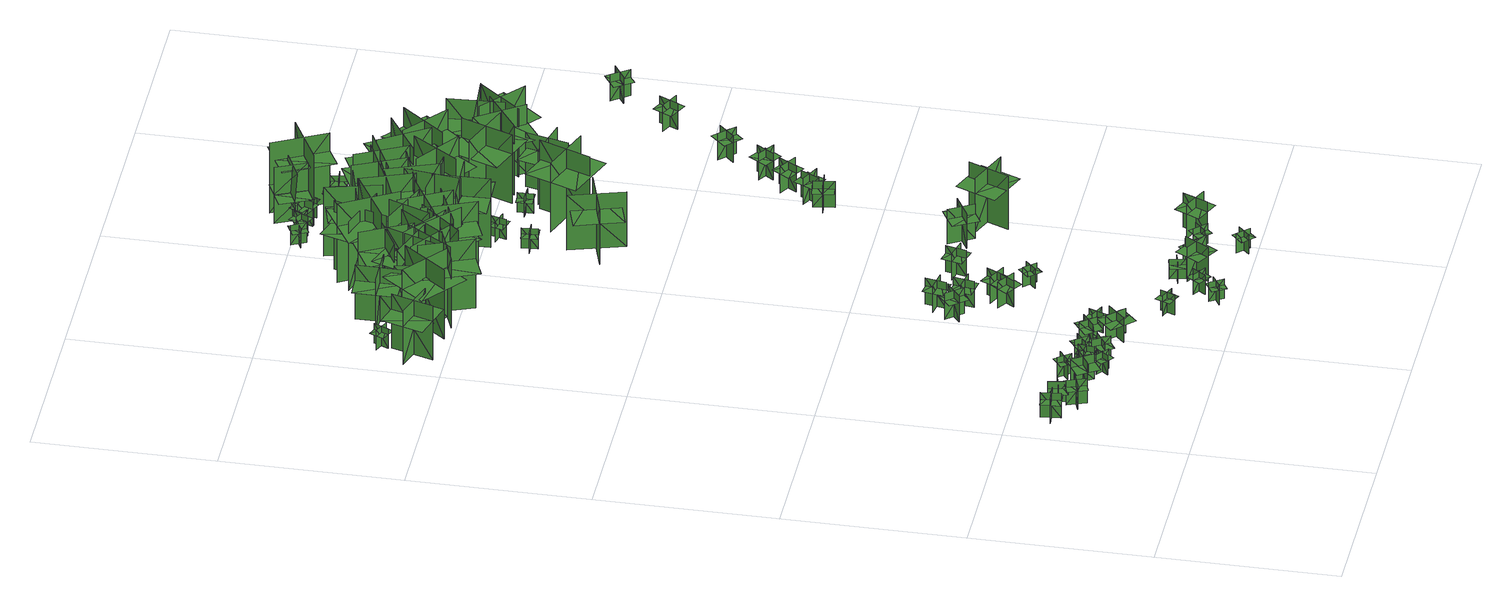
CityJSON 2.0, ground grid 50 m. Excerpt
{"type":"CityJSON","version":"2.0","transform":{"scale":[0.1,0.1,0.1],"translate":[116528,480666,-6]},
"CityObjects":{
"tree1":{"type":"SolitaryVegetationObject","geometry":[{"type":"MultiSurface","lod":"1","boundaries":[[[0,1,2]],[[0,2,3]],[[4,5,6]],[[4,6,7]],[[8,9,10]],[[8,10,11]],[[8,11,12]],[[8,12,13]]]}]},
"tree2":{"type":"SolitaryVegetationObject","geometry":[{"type":"MultiSurface","lod":"1","boundaries":[[[14,15,16]],[[14,16,17]],[[18,19,20]],[[18,20,21]],[[22,23,24]],[[22,24,25]],[[22,25,26]],[[22,26,27]]]}]},
"tree3":{"type":"SolitaryVegetationObject","geometry":[{"type":"MultiSurface","lod":"1","boundaries":[[[28,29,30]],[[28,30,31]],[[32,33,34]],[[32,34,35]],[[36,37,38]],[[36,38,39]],[[36,39,40]],[[36,40,41]]]}]},
"tree4":{"type":"SolitaryVegetationObject","geometry":[{"type":"MultiSurface","lod":"1","boundaries":[[[42,43,44]],[[42,44,45]],[[46,47,48]],[[46,48,49]],[[50,51,52]],[[50,52,53]],[[50,53,54]],[[50,54,55]]]}]},
"tree5":{"type":"SolitaryVegetationObject","geometry":[{"type":"MultiSurface","lod":"1","boundaries":[[[56,57,58]],[[56,58,59]],[[60,61,62]],[[60,62,63]],[[64,65,66]],[[64,66,67]],[[64,67,68]],[[64,68,69]]]}]},
"tree6":{"type":"SolitaryVegetationObject","geometry":[{"type":"MultiSurface","lod":"1","boundaries":[[[70,71,72]],[[70,72,73]],[[74,75,76]],[[74,76,77]],[[78,79,80]],[[78,80,81]],[[78,81,82]],[[78,82,83]]]}]},
"tree7":{"type":"SolitaryVegetationObject","geometry":[{"type":"MultiSurface","lod":"1","boundaries":[[[84,85,86]],[[84,86,87]],[[88,89,90]],[[88,90,91]],[[92,93,94]],[[92,94,95]],[[92,95,96]],[[92,96,97]]]}]},
"tree8":{"type":"SolitaryVegetationObject","geometry":[{"type":"MultiSurface","lod":"1","boundaries":[[[98,99,100]],[[98,100,101]],[[102,103,104]],[[102,104,105]],[[106,107,108]],[[106,108,109]],[[106,109,110]],[[106,110,111]]]}]},
"tree9":{"type":"SolitaryVegetationObject","geometry":[{"type":"MultiSurface","lod":"1","boundaries":[[[112,113,114]],[[112,114,115]],[[116,117,118]],[[116,118,119]],[[120,121,122]],[[120,122,123]],[[120,123,124]],[[120,124,125]]]}]},
"tree10":{"type":"SolitaryVegetationObject","geometry":[{"type":"MultiSurface","lod":"1","boundaries":[[[126,127,128]],[[126,128,129]],[[130,131,132]],[[130,132,133]],[[134,135,136]],[[134,136,137]],[[134,137,138]],[[134,138,139]]]}]},
"tree11":{"type":"SolitaryVegetationObject","geometry":[{"type":"MultiSurface","lod":"1","boundaries":[[[140,141,142]],[[140,142,143]],[[144,145,146]],[[144,146,147]],[[148,149,150]],[[148,150,151]],[[148,151,152]],[[148,152,153]]]}]},
"tree12":{"type":"SolitaryVegetationObject","geometry":[{"type":"MultiSurface","lod":"1","boundaries":[[[154,155,156]],[[154,156,157]],[[158,159,160]],[[158,160,161]],[[162,163,164]],[[162,164,165]],[[162,165,166]],[[162,166,167]]]}]},
"tree13":{"type":"SolitaryVegetationObject","geometry":[{"type":"MultiSurface","lod":"1","boundaries":[[[168,169,170]],[[168,170,171]],[[172,173,174]],[[172,174,175]],[[176,177,178]],[[176,178,179]],[[176,179,180]],[[176,180,181]]]}]},
"tree14":{"type":"SolitaryVegetationObject","geometry":[{"type":"MultiSurface","lod":"1","boundaries":[[[182,183,184]],[[182,184,185]],[[186,187,188]],[[186,188,189]],[[190,191,192]],[[190,192,193]],[[190,193,194]],[[190,194,195]]]}]},
"tree15":{"type":"SolitaryVegetationObject","geometry":[{"type":"MultiSurface","lod":"1","boundaries":[[[196,197,198]],[[196,198,199]],[[200,201,202]],[[200,202,203]],[[204,205,206]],[[204,206,207]],[[204,207,208]],[[204,208,209]]]}]},
"tree16":{"type":"SolitaryVegetationObject","geometry":[{"type":"MultiSurface","lod":"1","boundaries":[[[210,211,212]],[[210,212,213]],[[214,215,216]],[[214,216,217]],[[218,219,220]],[[218,220,221]],[[218,221,222]],[[218,222,223]]]}]},
"tree17":{"type":"SolitaryVegetationObject","geometry":[{"type":"MultiSurface","lod":"1","boundaries":[[[224,225,226]],[[224,226,227]],[[228,229,230]],[[228,230,231]],[[232,233,234]],[[232,234,235]],[[232,235,236]],[[232,236,237]]]}]},
"tree18":{"type":"SolitaryVegetationObject","geometry":[{"type":"MultiSurface","lod":"1","boundaries":[[[238,239,240]],[[238,240,241]],[[242,243,244]],[[242,244,245]],[[246,247,248]],[[246,248,249]],[[246,249,250]],[[246,250,251]]]}]},
"tree19":{"type":"SolitaryVegetationObject","geometry":[{"type":"MultiSurface","lod":"1","boundaries":[[[252,253,254]],[[252,254,255]],[[256,257,258]],[[256,258,259]],[[260,261,262]],[[260,262,263]],[[260,263,264]],[[260,264,265]]]}]},
"tree20":{"type":"SolitaryVegetationObject","geometry":[{"type":"MultiSurface","lod":"1","boundaries":[[[266,267,268]],[[266,268,269]],[[270,271,272]],[[270,272,273]],[[274,275,276]],[[274,276,277]],[[274,277,278]],[[274,278,279]]]}]},
"tree21":{"type":"SolitaryVegetationObject","geometry":[{"type":"MultiSurface","lod":"1","boundaries":[[[280,281,282]],[[280,282,283]],[[284,285,286]],[[284,286,287]],[[288,289,290]],[[288,290,291]],[[288,291,292]],[[288,292,293]]]}]},
"tree22":{"type":"SolitaryVegetationObject","geometry":[{"type":"MultiSurface","lod":"1","boundaries":[[[294,295,296]],[[294,296,297]],[[298,299,300]],[[298,300,301]],[[302,303,304]],[[302,304,305]],[[302,305,306]],[[302,306,307]]]}]},
"tree23":{"type":"SolitaryVegetationObject","geometry":[{"type":"MultiSurface","lod":"1","boundaries":[[[308,309,310]],[[308,310,311]],[[312,313,314]],[[312,314,315]],[[316,317,318]],[[316,318,319]],[[316,319,320]],[[316,320,321]]]}]},
"tree24":{"type":"SolitaryVegetationObject","geometry":[{"type":"MultiSurface","lod":"1","boundaries":[[[322,323,324]],[[322,324,325]],[[326,327,328]],[[326,328,329]],[[330,331,332]],[[330,332,333]],[[330,333,334]],[[330,334,335]]]}]},
"tree25":{"type":"SolitaryVegetationObject","geometry":[{"type":"MultiSurface","lod":"1","boundaries":[[[336,337,338]],[[336,338,339]],[[340,341,342]],[[340,342,343]],[[344,345,346]],[[344,346,347]],[[344,347,348]],[[344,348,349]]]}]},
"tree26":{"type":"SolitaryVegetationObject","geometry":[{"type":"MultiSurface","lod":"1","boundaries":[[[350,351,352]],[[350,352,353]],[[354,355,356]],[[354,356,357]],[[358,359,360]],[[358,360,361]],[[358,361,362]],[[358,362,363]]]}]},
"tree27":{"type":"SolitaryVegetationObject","geometry":[{"type":"MultiSurface","lod":"1","boundaries":[[[364,365,366]],[[364,366,367]],[[368,369,370]],[[368,370,371]],[[372,373,374]],[[372,374,375]],[[372,375,376]],[[372,376,377]]]}]},
"tree28":{"type":"SolitaryVegetationObject","geometry":[{"type":"MultiSurface","lod":"1","boundaries":[[[378,379,380]],[[378,380,381]],[[382,383,384]],[[382,384,385]],[[386,387,388]],[[386,388,389]],[[386,389,390]],[[386,390,391]]]}]},
"tree29":{"type":"SolitaryVegetationObject","geometry":[{"type":"MultiSurface","lod":"1","boundaries":[[[392,393,394]],[[392,394,395]],[[396,397,398]],[[396,398,399]],[[400,401,402]],[[400,402,403]],[[400,403,404]],[[400,404,405]]]}]},
"tree30":{"type":"SolitaryVegetationObject","geometry":[{"type":"MultiSurface","lod":"1","boundaries":[[[406,407,408]],[[406,408,409]],[[410,411,412]],[[410,412,413]],[[414,415,416]],[[414,416,417]],[[414,417,418]],[[414,418,419]]]}]},
"tree31":{"type":"SolitaryVegetationObject","geometry":[{"type":"MultiSurface","lod":"1","boundaries":[[[420,421,422]],[[420,422,423]],[[424,425,426]],[[424,426,427]],[[428,429,430]],[[428,430,431]],[[428,431,432]],[[428,432,433]]]}]},
"tree32":{"type":"SolitaryVegetationObject","geometry":[{"type":"MultiSurface","lod":"1","boundaries":[[[434,435,436]],[[434,436,437]],[[438,439,440]],[[438,440,441]],[[442,443,444]],[[442,444,445]],[[442,445,446]],[[442,446,447]]]}]},
"tree33":{"type":"SolitaryVegetationObject","geometry":[{"type":"MultiSurface","lod":"1","boundaries":[[[448,449,450]],[[448,450,451]],[[452,453,454]],[[452,454,455]],[[456,457,458]],[[456,458,459]],[[456,459,460]],[[456,460,461]]]}]},
"tree34":{"type":"SolitaryVegetationObject","geometry":[{"type":"MultiSurface","lod":"1","boundaries":[[[462,463,464]],[[462,464,465]],[[466,467,468]],[[466,468,469]],[[470,471,472]],[[470,472,473]],[[470,473,474]],[[470,474,475]]]}]},
"tree35":{"type":"SolitaryVegetationObject","geometry":[{"type":"MultiSurface","lod":"1","boundaries":[[[476,477,478]],[[476,478,479]],[[480,481,482]],[[480,482,483]],[[484,485,486]],[[484,486,487]],[[484,487,488]],[[484,488,489]]]}]},
"tree36":{"type":"SolitaryVegetationObject","geometry":[{"type":"MultiSurface","lod":"1","boundaries":[[[490,491,492]],[[490,492,493]],[[494,495,496]],[[494,496,497]],[[498,499,500]],[[498,500,501]],[[498,501,502]],[[498,502,503]]]}]},
"tree37":{"type":"SolitaryVegetationObject","geometry":[{"type":"MultiSurface","lod":"1","boundaries":[[[504,505,506]],[[504,506,507]],[[508,509,510]],[[508,510,511]],[[512,513,514]],[[512,514,515]],[[512,515,516]],[[512,516,517]]]}]},
"tree38":{"type":"SolitaryVegetationObject","geometry":[{"type":"MultiSurface","lod":"1","boundaries":[[[518,519,520]],[[518,520,521]],[[522,523,524]],[[522,524,525]],[[526,527,528]],[[526,528,529]],[[526,529,530]],[[526,530,531]]]}]},
"tree39":{"type":"SolitaryVegetationObject","geometry":[{"type":"MultiSurface","lod":"1","boundaries":[[[532,533,534]],[[532,534,535]],[[536,537,538]],[[536,538,539]],[[540,541,542]],[[540,542,543]],[[540,543,544]],[[540,544,545]]]}]},
"tree40":{"type":"SolitaryVegetationObject","geometry":[{"type":"MultiSurface","lod":"1","boundaries":[[[546,547,548]],[[546,548,549]],[[550,551,552]],[[550,552,553]],[[554,555,556]],[[554,556,557]],[[554,557,558]],[[554,558,559]]]}]},
"tree41":{"type":"SolitaryVegetationObject","geometry":[{"type":"MultiSurface","lod":"1","boundaries":[[[560,561,562]],[[560,562,563]],[[564,565,566]],[[564,566,567]],[[568,569,570]],[[568,570,571]],[[568,571,572]],[[568,572,573]]]}]},
"tree42":{"type":"SolitaryVegetationObject","geometry":[{"type":"MultiSurface","lod":"1","boundaries":[[[574,575,576]],[[574,576,577]],[[578,579,580]],[[578,580,581]],[[582,583,584]],[[582,584,585]],[[582,585,586]],[[582,586,587]]]}]},
"tree43":{"type":"SolitaryVegetationObject","geometry":[{"type":"MultiSurface","lod":"1","boundaries":[[[588,589,590]],[[588,590,591]],[[592,593,594]],[[592,594,595]],[[596,597,598]],[[596,598,599]],[[596,599,600]],[[596,600,601]]]}]},
"tree44":{"type":"SolitaryVegetationObject","geometry":[{"type":"MultiSurface","lod":"1","boundaries":[[[602,603,604]],[[602,604,605]],[[606,607,608]],[[606,608,609]],[[610,611,612]],[[610,612,613]],[[610,613,614]],[[610,614,615]]]}]},
"tree45":{"type":"SolitaryVegetationObject","geometry":[{"type":"MultiSurface","lod":"1","boundaries":[[[616,617,618]],[[616,618,619]],[[620,621,622]],[[620,622,623]],[[624,625,626]],[[624,626,627]],[[624,627,628]],[[624,628,629]]]}]},
"tree46":{"type":"SolitaryVegetationObject","geometry":[{"type":"MultiSurface","lod":"1","boundaries":[[[630,631,632]],[[630,632,633]],[[634,635,636]],[[634,636,637]],[[638,639,640]],[[638,640,641]],[[638,641,642]],[[638,642,643]]]}]},
"tree47":{"type":"SolitaryVegetationObject","geometry":[{"type":"MultiSurface","lod":"1","boundaries":[[[644,645,646]],[[644,646,647]],[[648,649,650]],[[648,650,651]],[[652,653,654]],[[652,654,655]],[[652,655,656]],[[652,656,657]]]}]},
"tree48":{"type":"SolitaryVegetationObject","geometry":[{"type":"MultiSurface","lod":"1","boundaries":[[[658,659,660]],[[658,660,661]],[[662,663,664]],[[662,664,665]],[[666,667,668]],[[666,668,669]],[[666,669,670]],[[666,670,671]]]}]},
"tree49":{"type":"SolitaryVegetationObject","geometry":[{"type":"MultiSurface","lod":"1","boundaries":[[[672,673,674]],[[672,674,675]],[[676,677,678]],[[676,678,679]],[[680,681,682]],[[680,682,683]],[[680,683,684]],[[680,684,685]]]}]},
"tree50":{"type":"SolitaryVegetationObject","geometry":[{"type":"MultiSurface","lod":"1","boundaries":[[[686,687,688]],[[686,688,689]],[[690,691,692]],[[690,692,693]],[[694,695,696]],[[694,696,697]],[[694,697,698]],[[694,698,699]]]}]},
"tree51":{"type":"SolitaryVegetationObject","geometry":[{"type":"MultiSurface","lod":"1","boundaries":[[[700,701,702]],[[700,702,703]],[[704,705,706]],[[704,706,707]],[[708,709,710]],[[708,710,711]],[[708,711,712]],[[708,712,713]]]}]},
"tree52":{"type":"SolitaryVegetationObject","geometry":[{"type":"MultiSurface","lod":"1","boundaries":[[[714,715,716]],[[714,716,717]],[[718,719,720]],[[718,720,721]],[[722,723,724]],[[722,724,725]],[[722,725,726]],[[722,726,727]]]}]},
"tree53":{"type":"SolitaryVegetationObject","geometry":[{"type":"MultiSurface","lod":"1","boundaries":[[[728,729,730]],[[728,730,731]],[[732,733,734]],[[732,734,735]],[[736,737,738]],[[736,738,739]],[[736,739,740]],[[736,740,741]]]}]},
"tree54":{"type":"SolitaryVegetationObject","geometry":[{"type":"MultiSurface","lod":"1","boundaries":[[[742,743,744]],[[742,744,745]],[[746,747,748]],[[746,748,749]],[[750,751,752]],[[750,752,753]],[[750,753,754]],[[750,754,755]]]}]},
"tree55":{"type":"SolitaryVegetationObject","geometry":[{"type":"MultiSurface","lod":"1","boundaries":[[[756,757,758]],[[756,758,759]],[[760,761,762]],[[760,762,763]],[[764,765,766]],[[764,766,767]],[[764,767,768]],[[764,768,769]]]}]},
"tree56":{"type":"SolitaryVegetationObject","geometry":[{"type":"MultiSurface","lod":"1","boundaries":[[[770,771,772]],[[770,772,773]],[[774,775,776]],[[774,776,777]],[[778,779,780]],[[778,780,781]],[[778,781,782]],[[778,782,783]]]}]},
"tree57":{"type":"SolitaryVegetationObject","geometry":[{"type":"MultiSurface","lod":"1","boundaries":[[[784,785,786]],[[784,786,787]],[[788,789,790]],[[788,790,791]],[[792,793,794]],[[792,794,795]],[[792,795,796]],[[792,796,797]]]}]},
"tree58":{"type":"SolitaryVegetationObject","geometry":[{"type":"MultiSurface","lod":"1","boundaries":[[[798,799,800]],[[798,800,801]],[[802,803,804]],[[802,804,805]],[[806,807,808]],[[806,808,809]],[[806,809,810]],[[806,810,811]]]}]},
"tree59":{"type":"SolitaryVegetationObject","geometry":[{"type":"MultiSurface","lod":"1","boundaries":[[[812,813,814]],[[812,814,815]],[[816,817,818]],[[816,818,819]],[[820,821,822]],[[820,822,823]],[[820,823,824]],[[820,824,825]]]}]},
"tree60":{"type":"SolitaryVegetationObject","geometry":[{"type":"MultiSurface","lod":"1","boundaries":[[[826,827,828]],[[826,828,829]],[[830,831,832]],[[830,832,833]],[[834,835,836]],[[834,836,837]],[[834,837,838]],[[834,838,839]]]}]},
"tree61":{"type":"SolitaryVegetationObject","geometry":[{"type":"MultiSurface","lod":"1","boundaries":[[[840,841,842]],[[840,842,843]],[[844,845,846]],[[844,846,847]],[[848,849,850]],[[848,850,851]],[[848,851,852]],[[848,852,853]]]}]},
"tree62":{"type":"SolitaryVegetationObject","geometry":[{"type":"MultiSurface","lod":"1","boundaries":[[[854,855,856]],[[854,856,857]],[[858,859,860]],[[858,860,861]],[[862,863,864]],[[862,864,865]],[[862,865,866]],[[862,866,867]]]}]},
"tree63":{"type":"SolitaryVegetationObject","geometry":[{"type":"MultiSurface","lod":"1","boundaries":[[[868,869,870]],[[868,870,871]],[[872,873,874]],[[872,874,875]],[[876,877,878]],[[876,878,879]],[[876,879,880]],[[876,880,881]]]}]},
"tree64":{"type":"SolitaryVegetationObject","geometry":[{"type":"MultiSurface","lod":"1","boundaries":[[[882,883,884]],[[882,884,885]],[[886,887,888]],[[886,888,889]],[[890,891,892]],[[890,892,893]],[[890,893,894]],[[890,894,895]]]}]},
"tree65":{"type":"SolitaryVegetationObject","geometry":[{"type":"MultiSurface","lod":"1","boundaries":[[[896,897,898]],[[896,898,899]],[[900,901,902]],[[900,902,903]],[[904,905,906]],[[904,906,907]],[[904,907,908]],[[904,908,909]]]}]},
"tree66":{"type":"SolitaryVegetationObject","geometry":[{"type":"MultiSurface","lod":"1","boundaries":[[[910,911,912]],[[910,912,913]],[[914,915,916]],[[914,916,917]],[[918,919,920]],[[918,920,921]],[[918,921,922]],[[918,922,923]]]}]},
"tree67":{"type":"SolitaryVegetationObject","geometry":[{"type":"MultiSurface","lod":"1","boundaries":[[[924,925,926]],[[924,926,927]],[[928,929,930]],[[928,930,931]],[[932,933,934]],[[932,934,935]],[[932,935,936]],[[932,936,937]]]}]},
"tree68":{"type":"SolitaryVegetationObject","geometry":[{"type":"MultiSurface","lod":"1","boundaries":[[[938,939,940]],[[938,940,941]],[[942,943,944]],[[942,944,945]],[[946,947,943]],[[946,943,942]],[[948,949,939]],[[948,939,938]],[[938,939,950]],[[938,950,951]],[[938,952,953]],[[938,953,939]]]}]},
"tree69":{"type":"SolitaryVegetationObject","geometry":[{"type":"MultiSurface","lod":"1","boundaries":[[[954,955,956]],[[954,956,957]],[[958,959,960]],[[958,960,961]],[[962,963,964]],[[962,964,965]],[[962,965,966]],[[962,966,967]]]}]},
"tree70":{"type":"SolitaryVegetationObject","geometry":[{"type":"MultiSurface","lod":"1","boundaries":[[[968,969,970]],[[968,970,971]],[[972,973,974]],[[972,974,975]],[[976,977,978]],[[976,978,979]],[[976,979,980]],[[976,980,981]]]}]},
"tree71":{"type":"SolitaryVegetationObject","geometry":[{"type":"MultiSurface","lod":"1","boundaries":[[[982,983,984]],[[982,984,985]],[[986,987,988]],[[986,988,989]],[[990,991,987]],[[990,987,986]],[[992,993,983]],[[992,983,982]],[[982,983,994]],[[982,994,995]],[[982,996,997]],[[982,997,983]]]}]},
"tree72":{"type":"SolitaryVegetationObject","geometry":[{"type":"MultiSurface","lod":"1","boundaries":[[[998,999,1000]],[[998,1000,1001]],[[1002,1003,1004]],[[1002,1004,1005]],[[1006,1007,1008]],[[1006,1008,1009]],[[1006,1009,1010]],[[1006,1010,1011]]]}]},
"tree73":{"type":"SolitaryVegetationObject","geometry":[{"type":"MultiSurface","lod":"1","boundaries":[[[1012,1013,1014]],[[1012,1014,1015]],[[1016,1017,1018]],[[1016,1018,1019]],[[1020,1021,1022]],[[1020,1022,1023]],[[1020,1023,1024]],[[1020,1024,1025]]]}]},
"tree74":{"type":"SolitaryVegetationObject","geometry":[{"type":"MultiSurface","lod":"1","boundaries":[[[1026,1027,1028]],[[1026,1028,1029]],[[1030,1031,1032]],[[1030,1032,1033]],[[1034,1035,1036]],[[1034,1036,1037]],[[1034,1037,1038]],[[1034,1038,1039]]]}]},
"tree75":{"type":"SolitaryVegetationObject","geometry":[{"type":"MultiSurface","lod":"1","boundaries":[[[1040,1041,1042]],[[1040,1042,1043]],[[1044,1045,1046]],[[1044,1046,1047]],[[1048,1049,1050]],[[1048,1050,1051]],[[1048,1051,1052]],[[1048,1052,1053]]]}]},
"tree76":{"type":"SolitaryVegetationObject","geometry":[{"type":"MultiSurface","lod":"1","boundaries":[[[1054,1055,1056]],[[1054,1056,1057]],[[1058,1059,1060]],[[1058,1060,1061]],[[1062,1063,1064]],[[1062,1064,1065]],[[1062,1066,1067]],[[1062,1067,1063]]]}]},
"tree77":{"type":"SolitaryVegetationObject","geometry":[{"type":"MultiSurface","lod":"1","boundaries":[[[1068,1069,1070]],[[1068,1070,1071]],[[1072,1073,1074]],[[1072,1074,1075]],[[1076,1077,1078]],[[1076,1078,1079]],[[1076,1079,1080]],[[1076,1080,1081]]]}]},
"tree78":{"type":"SolitaryVegetationObject","geometry":[{"type":"MultiSurface","lod":"1","boundaries":[[[1082,1083,1084]],[[1082,1084,1085]],[[1086,1087,1088]],[[1086,1088,1089]],[[1090,1091,1092]],[[1090,1092,1093]],[[1090,1093,1094]],[[1090,1094,1095]]]}]},
"tree79":{"type":"SolitaryVegetationObject","geometry":[{"type":"MultiSurface","lod":"1","boundaries":[[[1096,1097,1098]],[[1096,1098,1099]],[[1100,1101,1102]],[[1100,1102,1103]],[[1104,1105,1106]],[[1104,1106,1107]],[[1104,1107,1108]],[[1104,1108,1109]]]}]},
"tree80":{"type":"SolitaryVegetationObject","geometry":[{"type":"MultiSurface","lod":"1","boundaries":[[[1110,1111,1112]],[[1110,1112,1113]],[[1114,1115,1116]],[[1114,1116,1117]],[[1118,1119,1120]],[[1118,1120,1121]],[[1118,1121,1122]],[[1118,1122,1123]]]}]},
"tree81":{"type":"SolitaryVegetationObject","geometry":[{"type":"MultiSurface","lod":"1","boundaries":[[[1124,1125,1126]],[[1124,1126,1127]],[[1128,1129,1130]],[[1128,1130,1131]],[[1132,1133,1134]],[[1132,1134,1135]],[[1132,1135,1136]],[[1132,1136,1137]]]}]},
"tree82":{"type":"SolitaryVegetationObject","geometry":[{"type":"MultiSurface","lod":"1","boundaries":[[[1138,1139,1140]],[[1138,1140,1141]],[[1142,1143,1144]],[[1142,1144,1145]],[[1146,1147,1148]],[[1146,1148,1149]],[[1146,1149,1150]],[[1146,1150,1151]]]}]},
"tree83":{"type":"SolitaryVegetationObject","geometry":[{"type":"MultiSurface","lod":"1","boundaries":[[[1152,1153,1154]],[[1152,1154,1155]],[[1156,1157,1158]],[[1156,1158,1159]],[[1160,1161,1162]],[[1160,1162,1163]],[[1160,1163,1164]],[[1160,1164,1165]]]}]},
"tree84":{"type":"SolitaryVegetationObject","geometry":[{"type":"MultiSurface","lod":"1","boundaries":[[[1166,1167,1168]],[[1166,1168,1169]],[[1170,1171,1172]],[[1170,1172,1173]],[[1174,1175,1176]],[[1174,1176,1177]],[[1174,1177,1178]],[[1174,1178,1179]]]}]},
"tree85":{"type":"SolitaryVegetationObject","geometry":[{"type":"MultiSurface","lod":"1","boundaries":[[[1180,1181,1182]],[[1180,1182,1183]],[[1184,1167,1185]],[[1184,1185,1186]],[[1187,1188,1189]],[[1187,1189,1190]],[[1187,1190,1191]],[[1187,1191,1192]]]}]},
"tree86":{"type":"SolitaryVegetationObject","geometry":[{"type":"MultiSurface","lod":"1","boundaries":[[[1193,1194,1195]],[[1193,1195,1196]],[[1197,1198,1199]],[[1197,1199,1200]],[[1201,1202,1203]],[[1201,1203,1204]],[[1201,1204,1205]],[[1201,1205,1206]]]}]},
"tree87":{"type":"SolitaryVegetationObject","geometry":[{"type":"MultiSurface","lod":"1","boundaries":[[[1207,1208,1209]],[[1207,1209,1210]],[[1211,1212,1213]],[[1211,1213,1214]],[[1215,1216,1217]],[[1215,1217,1218]],[[1215,1218,1219]],[[1215,1219,1220]]]}]}
},
"vertices":[
[89,359,22],[84,414,22],[84,414,99],[89,359,99],[113,387,22],[58,382,22],[58,382,99],[113,387,99],[113,387,78],[110,414,78],[55,410,78],[58,382,78],[60,354,78],[115,359,78],
[153,357,22],[172,305,22],[172,305,99],[153,357,99],[137,324,22],[189,343,22],[189,343,99],[137,324,99],[137,324,78],[147,298,78],[199,317,78],[189,343,78],[179,369,78],[128,350,78],
[157,407,23],[157,407,85],[167,355,85],[167,355,23],[187,387,23],[187,387,85],[136,376,85],[136,376,23],[194,388,65],[189,414,65],[126,402,65],[131,375,65],[137,349,65],[200,362,65],
[286,307,23],[286,307,101],[251,363,101],[251,363,23],[242,318,23],[242,318,101],[297,352,101],[297,352,23],[234,312,76],[252,284,76],[320,327,76],[302,355,76],[284,383,76],[216,341,76],
[307,402,22],[272,375,22],[272,375,84],[307,402,84],[278,405,22],[305,371,22],[305,371,84],[278,405,84],[278,405,67],[260,392,67],[287,357,67],[305,371,67],[322,384,67],[295,419,67],
[308,306,23],[343,279,23],[343,279,84],[308,306,84],[311,276,23],[338,311,23],[338,311,84],[311,276,84],[311,276,67],[329,263,67],[356,298,67],[338,311,67],[321,325,67],[294,290,67],
[345,319,23],[352,363,23],[352,363,84],[345,319,84],[369,337,23],[325,343,23],[325,343,84],[369,337,84],[369,337,67],[372,359,67],[329,365,67],[325,343,67],[322,321,67],[366,315,67],
[374,331,24],[374,331,86],[402,285,86],[402,285,24],[409,322,24],[409,322,86],[365,294,86],[365,294,24],[416,326,65],[402,349,65],[347,315,65],[361,292,65],[376,269,65],[430,303,65],
[369,375,22],[396,341,22],[396,341,84],[369,375,84],[365,346,22],[400,374,22],[400,374,84],[365,346,84],[365,346,67],[379,329,67],[414,356,67],[400,374,67],[386,391,67],[351,363,67],
[485,337,23],[485,337,85],[452,379,85],[452,379,23],[449,342,23],[449,342,85],[490,373,85],[490,373,23],[443,337,65],[459,316,65],[510,355,65],[493,376,65],[477,397,65],[426,358,65],
[520,311,23],[520,311,100],[472,264,100],[472,264,23],[518,266,23],[518,266,100],[473,312,100],[473,312,23],[525,259,75],[549,282,75],[493,339,75],[469,316,75],[445,293,75],[501,235,75],
[497,352,22],[538,335,22],[538,335,83],[497,352,83],[508,325,22],[525,366,22],[525,366,83],[508,325,83],[508,325,66],[529,316,66],[545,357,66],[525,366,66],[504,374,66],[488,333,66],
[647,198,20],[630,157,20],[630,157,82],[647,198,82],[620,187,20],[661,170,20],[661,170,82],[620,187,82],[620,187,65],[611,167,65],[652,150,65],[661,170,65],[669,190,65],[628,208,65],
[28,2103,18],[144,2066,18],[144,2066,187],[28,2103,187],[65,2031,18],[101,2147,18],[101,2147,187],[65,2031,187],[65,2031,140],[123,2013,140],[159,2129,140],[101,2147,140],[43,2165,140],[6,2049,140],
[730,73,24],[693,50,24],[693,50,85],[730,73,85],[702,80,24],[725,42,24],[725,42,85],[702,80,85],[702,80,68],[683,68,68],[706,31,68],[725,42,68],[744,54,68],[721,91,68],
[499,746,19],[537,701,19],[537,701,101],[499,746,101],[495,707,19],[540,745,19],[540,745,101],[495,707,101],[495,707,78],[514,684,78],[559,722,78],[540,745,78],[521,768,78],[476,730,78],
[91,2155,22],[109,2196,22],[109,2196,83],[91,2155,83],[119,2166,22],[78,2184,22],[78,2184,83],[119,2166,83],[119,2166,66],[128,2186,66],[87,2204,66],[78,2184,66],[69,2164,66],[110,2146,66],
[757,131,25],[732,94,25],[732,94,86],[757,131,86],[728,126,25],[765,100,25],[765,100,86],[728,126,86],[728,126,69],[716,107,69],[752,82,69],[765,100,69],[777,119,69],[741,144,69],
[569,680,19],[579,738,19],[579,738,101],[569,680,101],[601,702,19],[543,712,19],[543,712,101],[601,702,101],[601,702,78],[607,731,78],[549,741,78],[543,712,78],[538,683,78],[596,673,78],
[590,579,19],[623,628,19],[623,628,101],[590,579,101],[629,586,19],[579,619,19],[579,619,101],[629,586,101],[629,586,78],[645,611,78],[596,643,78],[579,619,78],[563,594,78],[613,562,78],
[550,751,20],[560,809,20],[560,809,102],[550,751,102],[582,773,20],[524,783,20],[524,783,102],[582,773,102],[582,773,79],[587,803,79],[529,812,79],[524,783,79],[519,754,79],[577,744,79],
[155,2094,22],[181,2059,22],[181,2059,84],[155,2094,84],[151,2065,22],[186,2092,22],[186,2092,84],[151,2065,84],[151,2065,66],[164,2047,66],[199,2074,66],[186,2092,66],[172,2109,66],[137,2083,66],
[610,605,21],[635,658,21],[635,658,103],[610,605,103],[647,617,21],[594,643,21],[594,643,103],[647,617,103],[647,617,80],[660,644,80],[607,670,80],[594,643,80],[581,616,80],[634,591,80],
[169,2020,18],[265,2142,18],[265,2142,234],[169,2020,234],[272,2032,18],[150,2128,18],[150,2128,234],[272,2032,234],[272,2032,173],[319,2093,173],[198,2189,173],[150,2128,173],[102,2067,173],[224,1971,173],
[814,186,25],[771,175,25],[771,175,86],[814,186,86],[788,201,25],[799,158,25],[799,158,86],[788,201,86],[788,201,69],[767,196,69],[777,153,69],[799,158,69],[820,163,69],[810,206,69],
[837,166,23],[797,99,23],[797,99,131],[837,166,131],[787,153,23],[853,114,23],[853,114,131],[787,153,131],[787,153,100],[767,120,100],[834,81,100],[853,114,100],[873,147,100],[806,187,100],
[711,540,24],[681,572,24],[681,572,85],[711,540,85],[712,569,24],[680,539,24],[680,539,85],[712,569,85],[712,569,68],[697,586,68],[665,555,68],[680,539,68],[695,523,68],[727,553,68],
[197,2104,18],[294,2123,18],[294,2123,189],[197,2104,189],[251,2067,18],[251,2067,189],[232,2165,189],[232,2165,18],[250,2071,134],[291,2079,134],[276,2157,134],[235,2149,134],[194,2141,134],[210,2063,134],
[165,2202,16],[287,2203,16],[287,2203,185],[165,2202,185],[222,2145,16],[222,2267,16],[222,2267,185],[222,2145,185],[222,2145,138],[283,2145,138],[283,2267,138],[222,2267,138],[161,2266,138],[161,2145,138],
[364,2067,20],[219,2011,20],[219,2011,236],[364,2067,236],[269,2109,20],[326,1965,20],[326,1965,236],[269,2109,236],[269,2109,176],[197,2081,176],[254,1937,176],[326,1965,176],[398,1993,176],[342,2137,176],
[899,150,24],[865,178,24],[865,178,85],[899,150,85],[896,179,24],[868,145,24],[868,145,85],[896,179,85],[896,179,68],[879,193,68],[851,159,68],[868,145,68],[885,131,68],[913,165,68],
[701,727,25],[716,784,25],[716,784,107],[701,727,107],[735,747,25],[678,761,25],[678,761,107],[735,747,107],[735,747,84],[742,775,84],[685,790,84],[678,761,84],[670,733,84],[727,718,84],
[276,2170,21],[315,2149,21],[315,2149,82],[276,2170,82],[284,2142,21],[305,2181,21],[305,2181,82],[284,2142,82],[284,2142,65],[304,2131,65],[325,2170,65],[305,2181,65],[286,2191,65],[265,2152,65],
[259,2126,19],[387,2039,19],[387,2039,235],[259,2126,235],[278,2024,19],[364,2153,19],[364,2153,235],[278,2024,235],[278,2024,174],[342,1981,174],[429,2110,174],[364,2153,174],[300,2196,174],[214,2068,174],
[290,2063,18],[343,2209,18],[343,2209,233],[290,2063,233],[384,2107,18],[238,2159,18],[238,2159,233],[384,2107,233],[384,2107,173],[410,2179,173],[265,2232,173],[238,2159,173],[212,2087,173],[358,2034,173],
[981,21,20],[950,52,20],[950,52,81],[981,21,81],[981,50,20],[950,19,20],[950,19,81],[981,50,81],[981,50,64],[966,66,64],[934,35,64],[950,19,64],[966,3,64],[997,35,64],
[402,2245,18],[266,2171,18],[266,2171,233],[402,2245,233],[304,2275,18],[377,2139,18],[377,2139,233],[304,2275,233],[304,2275,173],[235,2238,173],[309,2102,173],[377,2139,173],[446,2176,173],[372,2312,173],
[977,165,22],[945,135,22],[945,135,84],[977,165,84],[947,166,22],[978,134,22],[978,134,84],[947,166,84],[947,166,66],[931,151,66],[962,119,66],[978,134,66],[994,150,66],[963,182,66],
[320,2158,22],[446,2068,22],[446,2068,238],[320,2158,238],[336,2056,22],[427,2182,22],[427,2182,238],[336,2056,238],[336,2056,178],[399,2011,178],[489,2137,178],[427,2182,178],[364,2227,178],[273,2102,178],
[461,2029,25],[347,2133,25],[347,2133,240],[461,2029,240],[457,2132,25],[353,2017,25],[353,2017,240],[457,2132,240],[457,2132,180],[400,2184,180],[296,2070,180],[353,2017,180],[410,1965,180],[514,2080,180],
[1015,142,20],[1047,212,20],[1047,212,127],[1015,142,127],[1064,160,20],[993,192,20],[993,192,127],[1064,160,127],[1064,160,97],[1080,195,97],[1009,227,97],[993,192,97],[977,157,97],[1048,125,97],
[436,2133,27],[495,1990,27],[495,1990,242],[436,2133,242],[396,2038,27],[539,2098,27],[539,2098,242],[396,2038,242],[396,2038,182],[426,1967,182],[569,2026,182],[539,2098,182],[509,2169,182],[366,2110,182],
[836,751,24],[904,789,24],[904,789,132],[836,751,132],[886,737,24],[848,804,24],[848,804,132],[886,737,132],[886,737,102],[920,756,102],[881,823,102],[848,804,102],[814,785,102],[853,717,102],
[471,2250,27],[415,2106,27],[415,2106,243],[471,2250,243],[377,2209,27],[521,2152,27],[521,2152,243],[377,2209,243],[377,2209,182],[348,2137,182],[493,2080,182],[521,2152,182],[549,2225,182],[405,2281,182],
[363,2224,14],[516,2313,14],[516,2313,260],[363,2224,260],[477,2194,14],[388,2347,14],[388,2347,260],[477,2194,260],[477,2194,191],[554,2238,191],[464,2391,191],[388,2347,191],[311,2302,191],[400,2149,191],
[359,2311,11],[507,2264,11],[507,2264,226],[359,2311,226],[407,2219,11],[453,2367,11],[453,2367,226],[407,2219,226],[407,2219,166],[481,2196,166],[527,2343,166],[453,2367,166],[379,2390,166],[333,2242,166],
[553,2170,32],[418,2094,32],[418,2094,248],[553,2170,248],[453,2198,32],[529,2063,32],[529,2063,248],[453,2198,248],[453,2198,187],[386,2160,187],[462,2025,187],[529,2063,187],[597,2101,187],[521,2236,187],
[692,1631,17],[646,1782,17],[646,1782,188],[692,1631,188],[744,1731,17],[593,1685,17],[593,1685,188],[744,1731,188],[738,1729,140],[718,1795,140],[579,1753,140],[600,1687,140],[620,1621,140],[758,1664,140],
[627,1855,24],[624,1899,24],[624,1899,86],[627,1855,86],[646,1877,24],[602,1874,24],[602,1874,86],[646,1877,86],[646,1877,69],[645,1899,69],[601,1896,69],[602,1874,69],[604,1852,69],[648,1855,69],
[996,774,20],[949,661,20],[949,661,189],[996,774,189],[921,743,20],[1033,697,20],[1033,697,189],[921,743,189],[921,743,142],[897,687,142],[1010,640,142],[1033,697,142],[1056,753,142],[944,799,142],
[539,2254,19],[498,2403,19],[498,2403,234],[539,2254,234],[591,2343,19],[441,2302,19],[441,2302,234],[591,2343,234],[591,2343,174],[570,2418,174],[421,2377,174],[441,2302,174],[461,2228,174],[611,2268,174],
[678,2062,26],[523,2056,26],[523,2056,241],[678,2062,241],[602,2133,26],[608,1978,26],[608,1978,241],[602,2133,241],[602,2133,181],[525,2130,181],[531,1975,181],[608,1978,181],[686,1981,181],[679,2136,181],
[529,2137,29],[683,2118,29],[683,2118,244],[529,2137,244],[592,2055,29],[612,2209,29],[612,2209,244],[592,2055,244],[592,2055,184],[669,2045,184],[688,2199,184],[612,2209,184],[535,2218,184],[515,2065,184],
[655,1945,25],[666,1988,25],[666,1988,87],[655,1945,87],[680,1960,25],[637,1971,25],[637,1971,87],[680,1960,87],[680,1960,69],[686,1982,69],[643,1993,69],[637,1971,69],[632,1950,69],[675,1939,69],
[641,2278,25],[496,2223,25],[496,2223,240],[641,2278,240],[547,2321,25],[602,2176,25],[602,2176,240],[547,2321,240],[547,2321,180],[475,2293,180],[530,2148,180],[602,2176,180],[675,2204,180],[620,2348,180],
[693,2219,27],[548,2165,27],[548,2165,243],[693,2219,243],[600,2263,27],[654,2118,27],[654,2118,243],[600,2263,243],[600,2263,182],[527,2236,182],[581,2091,182],[654,2118,182],[726,2144,182],[672,2290,182],
[548,2500,9],[568,2461,9],[568,2461,71],[548,2500,71],[539,2472,9],[578,2492,9],[578,2492,71],[539,2472,71],[539,2472,54],[549,2453,54],[588,2472,54],[578,2492,54],[568,2512,54],[529,2492,54],
[963,1185,19],[971,1126,19],[971,1126,101],[963,1185,101],[939,1154,19],[997,1161,19],[997,1161,101],[939,1154,101],[939,1154,78],[943,1124,78],[1001,1132,78],[997,1161,78],[993,1191,78],[935,1183,78],
[716,2011,26],[722,2055,26],[722,2055,88],[716,2011,88],[740,2029,26],[696,2035,26],[696,2035,88],[740,2029,88],[740,2029,70],[743,2051,70],[699,2057,70],[696,2035,70],[693,2013,70],[736,2007,70],
[608,2350,22],[673,2209,22],[673,2209,238],[608,2350,238],[572,2253,22],[713,2318,22],[713,2318,238],[572,2253,238],[572,2253,178],[605,2183,178],[745,2248,178],[713,2318,178],[680,2389,178],[540,2324,178],
[773,1744,17],[828,1889,17],[828,1889,232],[773,1744,232],[867,1786,17],[723,1840,17],[723,1840,232],[867,1786,232],[867,1786,172],[895,1858,172],[750,1913,172],[723,1840,172],[695,1768,172],[840,1713,172],
[585,2493,13],[624,2472,13],[624,2472,74],[585,2493,74],[593,2464,13],[614,2503,13],[614,2503,74],[593,2464,74],[593,2464,57],[612,2454,57],[634,2493,57],[614,2503,57],[595,2514,57],[574,2475,57],
[1007,1224,19],[980,1172,19],[980,1172,101],[1007,1224,101],[970,1212,19],[1022,1186,19],[1022,1186,101],[970,1212,101],[970,1212,78],[956,1186,78],[1009,1159,78],[1022,1186,78],[1036,1212,78],[983,1239,78],
[774,1919,21],[818,1919,21],[818,1919,83],[774,1919,83],[795,1898,21],[794,1942,21],[794,1942,83],[795,1898,83],[795,1898,66],[817,1898,66],[817,1942,66],[794,1942,66],[772,1942,66],[772,1898,66],
[668,2188,25],[795,2099,25],[795,2099,240],[668,2188,240],[686,2086,25],[774,2213,25],[774,2213,240],[686,2086,240],[686,2086,180],[749,2042,180],[838,2169,180],[774,2213,180],[711,2258,180],[622,2131,180],
[762,2322,20],[623,2254,20],[623,2254,236],[762,2322,236],[665,2356,20],[733,2217,20],[733,2217,236],[665,2356,236],[665,2356,175],[595,2322,175],[663,2183,175],[733,2217,175],[803,2251,175],[734,2390,175],
[637,2459,14],[659,2510,14],[659,2510,91],[637,2459,91],[672,2472,14],[621,2495,14],[621,2495,91],[672,2472,91],[672,2472,69],[683,2498,69],[632,2520,69],[621,2495,69],[610,2469,69],[661,2447,69],
[640,2562,99],[679,2478,99],[723,2498,99],[684,2583,99],[701,2542,99],[616,2502,99],[619,2497,185],[703,2536,185],[703,2536,13],[619,2497,13],[636,2561,13],[676,2476,13],[679,2478,185],[640,2562,185],[597,2542,99],[636,2458,99],
[1026,1241,19],[1057,1292,19],[1057,1292,101],[1026,1241,101],[1064,1250,19],[1014,1281,19],[1014,1281,101],[1064,1250,101],[1064,1250,78],[1079,1275,78],[1029,1306,78],[1014,1281,78],[998,1256,78],[1048,1225,78],
[699,2499,12],[684,2457,12],[684,2457,74],[699,2499,74],[672,2486,12],[714,2472,12],[714,2472,74],[672,2486,74],[672,2486,56],[665,2466,56],[707,2451,56],[714,2472,56],[721,2493,56],[679,2507,56],
[702,2481,68],[699,2540,68],[668,2539,69],[671,2479,69],[671,2508,68],[730,2510,68],[730,2514,123],[671,2511,123],[671,2511,14],[730,2514,14],[704,2481,14],[702,2540,14],[699,2540,123],[702,2481,123],[732,2482,69],[729,2541,69],
[743,2404,12],[716,2440,12],[716,2440,73],[743,2404,73],[747,2434,12],[712,2407,12],[712,2407,73],[747,2434,73],[747,2434,56],[734,2451,56],[699,2424,56],[712,2407,56],[726,2389,56],[761,2416,56],
[749,2308,17],[833,2177,17],[833,2177,233],[749,2308,233],[726,2207,17],[857,2290,17],[857,2290,233],[726,2207,233],[726,2207,172],[768,2142,172],[899,2225,172],[857,2290,172],[815,2356,172],[685,2272,172],
[894,1825,18],[923,1943,18],[923,1943,187],[894,1825,187],[963,1867,18],[845,1896,18],[845,1896,187],[963,1867,187],[963,1867,140],[978,1926,140],[860,1955,140],[845,1896,140],[830,1837,140],[949,1808,140],
[929,2013,21],[784,2068,21],[784,2068,236],[929,2013,236],[887,2107,21],[833,1962,21],[833,1962,236],[887,2107,236],[887,2107,176],[815,2135,176],[760,1990,176],[833,1962,176],[906,1935,176],[960,2080,176],
[692,2584,7],[768,2437,7],[768,2437,227],[692,2584,227],[654,2459,7],[800,2535,7],[800,2535,227],[654,2459,227],[699,2571,170],[768,2437,170],[826,2467,170],[756,2601,170],[641,2541,170],[710,2407,170],
[1066,1349,18],[1115,1317,18],[1115,1317,100],[1066,1349,100],[1073,1311,18],[1106,1360,18],[1106,1360,100],[1073,1311,100],[1073,1311,77],[1098,1294,77],[1130,1343,77],[1106,1360,77],[1081,1376,77],[1049,1327,77],
[802,2398,13],[796,2442,13],[796,2442,74],[802,2398,74],[820,2421,13],[776,2415,13],[776,2415,74],[820,2421,74],[820,2421,57],[817,2443,57],[773,2437,57],[776,2415,57],[779,2393,57],[823,2399,57],
[769,2465,11],[802,2495,11],[802,2495,73],[769,2465,73],[798,2464,11],[769,2496,11],[769,2496,73],[798,2464,73],[798,2464,56],[815,2479,56],[785,2511,56],[769,2496,56],[752,2482,56],[782,2449,56],
[807,2250,17],[927,2152,17],[927,2152,232],[807,2250,232],[817,2147,17],[915,2267,17],[915,2267,232],[817,2147,232],[817,2147,172],[877,2098,172],[975,2218,172],[915,2267,172],[855,2316,172],[757,2196,172],
[987,1953,17],[899,2081,17],[899,2081,233],[987,1953,233],[1006,2055,17],[879,1966,17],[879,1966,233],[1006,2055,233],[1006,2055,172],[962,2118,172],[835,2030,172],[879,1966,172],[923,1903,172],[1050,1991,172],
[843,2468,12],[808,2494,12],[808,2494,73],[843,2468,73],[839,2497,12],[813,2461,12],[813,2461,73],[839,2497,73],[839,2497,56],[821,2510,56],[795,2475,56],[813,2461,56],[830,2448,56],[857,2484,56],
[1176,1471,19],[1134,1429,19],[1134,1429,102],[1176,1471,102],[1137,1471,19],[1178,1429,19],[1178,1429,102],[1137,1471,102],[1137,1471,79],[1116,1450,79],[1158,1408,79],[1178,1429,79],[1199,1450,79],[1158,1492,79],
[911,2079,15],[1066,2090,15],[1066,2090,231],[911,2079,231],[989,2011,15],[978,2166,15],[978,2166,231],[989,2011,231],[989,2011,170],[1066,2016,170],[1055,2171,170],[978,2166,170],[901,2160,170],[911,2006,170],
[958,2074,15],[1077,1974,15],[1077,1974,230],[958,2074,230],[967,1971,15],[1066,2090,230],[967,1971,230],[967,1971,170],[1026,1921,170],[1125,2040,170],[1066,2090,170],[1007,2139,170],[907,2021,170],
[1259,1600,20],[1285,1653,20],[1285,1653,102],[1259,1600,102],[1296,1612,20],[1243,1638,20],[1243,1638,102],[1296,1612,102],[1296,1612,79],[1309,1639,79],[1256,1665,79],[1243,1638,79],[1230,1612,79],[1283,1586,79],
[1362,1800,20],[1396,1752,20],[1396,1752,102],[1362,1800,102],[1355,1762,20],[1404,1795,20],[1404,1795,102],[1355,1762,102],[1355,1762,79],[1372,1737,79],[1421,1771,79],[1404,1795,79],[1387,1819,79],[1338,1786,79]
]}
